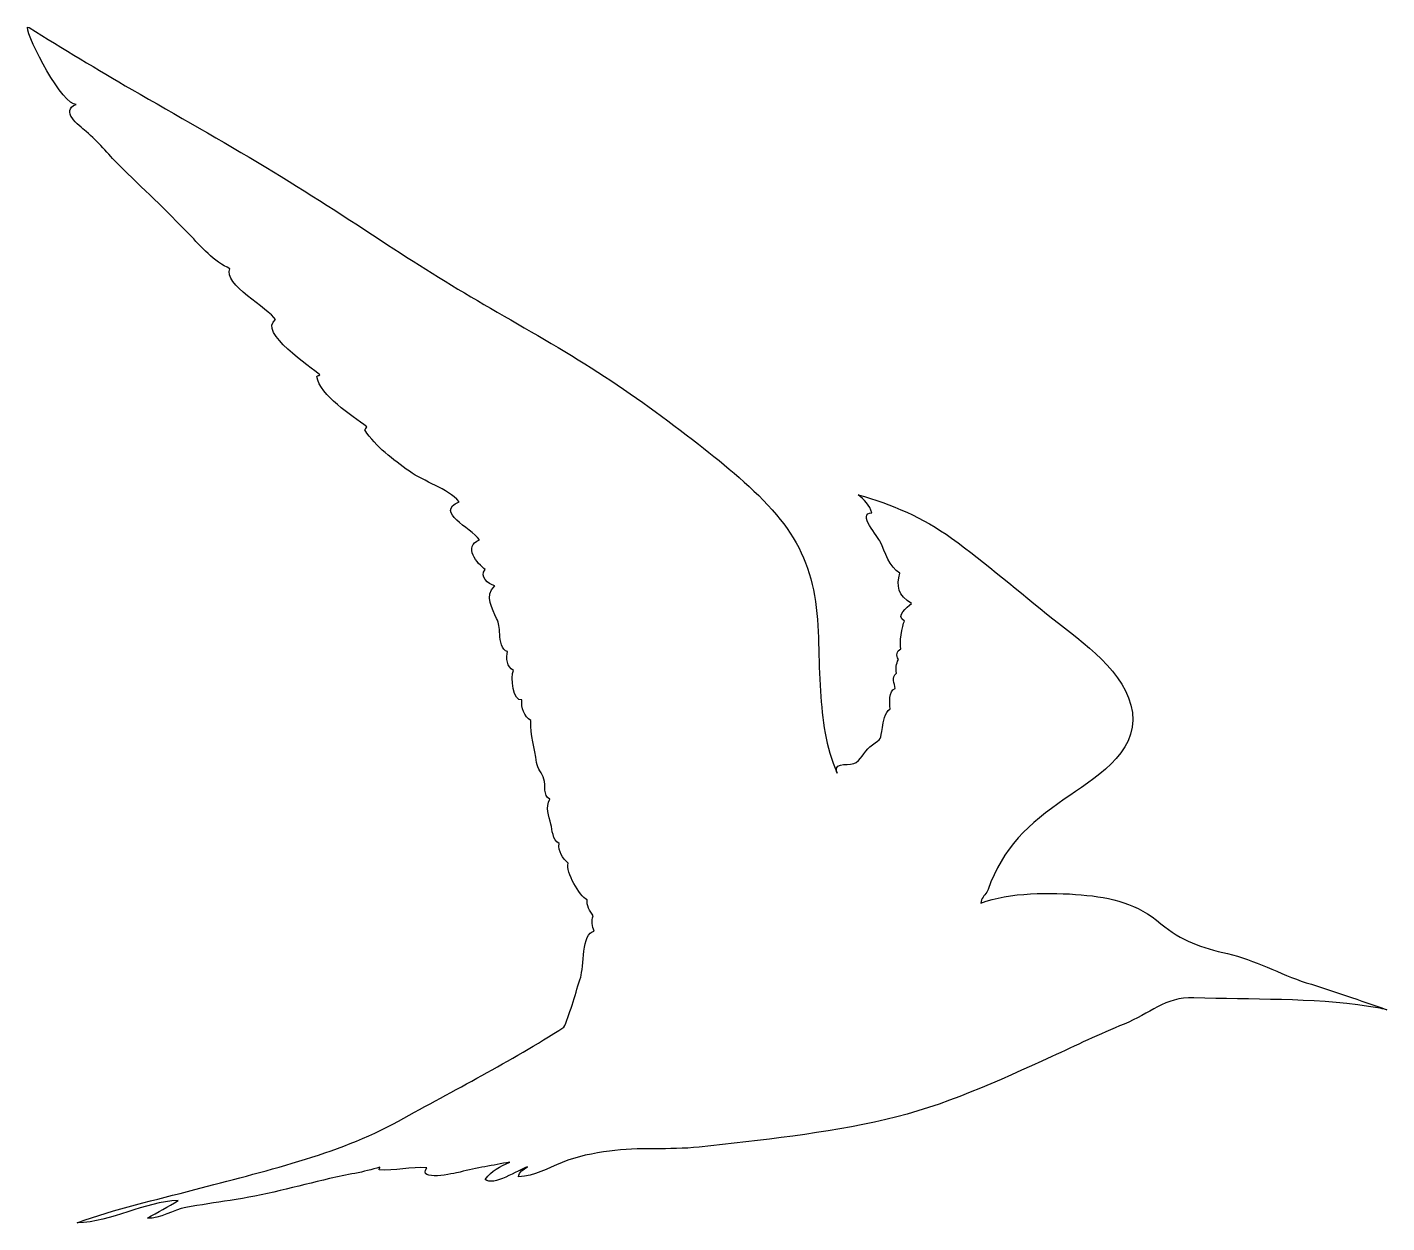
# Model space of a CAD drawing. Header units: centimetres. Extents: x -8.6 to 8.6, y -7.5 to 7.5.
import ezdxf

# ---------------------------------------------------------------- set-up
doc = ezdxf.new("R2010")
doc.units = ezdxf.units.CM
doc.header["$MEASUREMENT"] = 0
doc.layers.add('Camada 1', color=7, linetype='Continuous')

msp = doc.modelspace()

# ---------------------------------------------------------------- linework, layer by layer
at = {"layer": 'Camada 1'}
msp.add_open_spline([(-8.56175, 7.53211), (-8.56551, 7.3845), (-8.11135, 6.53614), (-7.94718, 6.55918), (-7.94718, 6.55918), (-8.15443, 6.48147), (-7.9194, 6.29507), (-7.8223, 6.21668), (-7.8223, 6.21668), (-7.66929, 6.09368), (-7.55245, 5.9358), (-7.41177, 5.79769), (-7.41177, 5.79769), (-7.11446, 5.50601), (-6.81286, 5.22381), (-6.5238, 4.92242), (-6.5238, 4.92242), (-6.37918, 4.7715), (-6.2072, 4.57309), (-6.01112, 4.48954), (-6.01112, 4.48954), (-6.10547, 4.29507), (-5.52323, 3.99017), (-5.43613, 3.84753), (-5.43613, 3.84753), (-5.66587, 3.6942), (-4.98494, 3.24354), (-4.87844, 3.15041), (-4.87844, 3.15041), (-4.89035, 3.14324), (-4.90368, 3.14004), (-4.91569, 3.13234), (-4.91569, 3.13234), (-4.87775, 2.88366), (-4.47651, 2.6472), (-4.28524, 2.49737), (-4.28524, 2.49737), (-4.29394, 2.48755), (-4.30463, 2.46837), (-4.314, 2.45702), (-4.314, 2.45702), (-4.16914, 2.2426), (-3.95914, 2.08398), (-3.75158, 1.93651), (-3.75158, 1.93651), (-3.56529, 1.80377), (-3.27107, 1.7232), (-3.12301, 1.55321), (-3.12301, 1.55321), (-3.43575, 1.42203), (-2.98114, 1.22846), (-2.86771, 1.07347), (-2.86771, 1.07347), (-3.07882, 0.99034), (-2.89539, 0.77031), (-2.79519, 0.69755), (-2.79519, 0.69755), (-2.87367, 0.61212), (-2.76146, 0.51676), (-2.67623, 0.49141), (-2.67623, 0.49141), (-2.81601, 0.37068), (-2.70147, 0.19883), (-2.65176, 0.08398), (-2.65176, 0.08398), (-2.62133, 0.0132), (-2.62012, -0.01955), (-2.61218, -0.12062), (-2.61218, -0.12062), (-2.60713, -0.18875), (-2.59519, -0.32324), (-2.51397, -0.33382), (-2.51397, -0.33382), (-2.53458, -0.41309), (-2.52278, -0.53226), (-2.441, -0.57139), (-2.441, -0.57139), (-2.47418, -0.65264), (-2.44661, -0.97827), (-2.3344, -0.94189), (-2.3344, -0.94189), (-2.34641, -1.03791), (-2.30067, -1.15583), (-2.21997, -1.20457), (-2.21997, -1.20457), (-2.22889, -1.39354), (-2.17565, -1.55094), (-2.14787, -1.73239), (-2.14787, -1.73239), (-2.13565, -1.8142), (-2.07876, -1.86521), (-2.05537, -1.94072), (-2.05537, -1.94072), (-2.02992, -2.02264), (-2.07069, -2.14818), (-1.98361, -2.19427), (-1.98361, -2.19427), (-2.04081, -2.2969), (-1.9912, -2.40504), (-1.96818, -2.50878), (-1.96818, -2.50878), (-1.95252, -2.57844), (-1.94701, -2.70986), (-1.86589, -2.75384), (-1.86589, -2.75384), (-1.87811, -2.84986), (-1.81938, -2.93926), (-1.7517, -3.00165), (-1.7517, -3.00165), (-1.78168, -3.11233), (-1.61004, -3.41546), (-1.51159, -3.46319), (-1.51159, -3.46319), (-1.52207, -3.52635), (-1.47786, -3.60937), (-1.43409, -3.66602), (-1.43409, -3.66602), (-1.46552, -3.72621), (-1.44467, -3.79633), (-1.42261, -3.85562), (-1.42261, -3.85562), (-1.57993, -3.87594), (-1.55379, -4.31433), (-1.59327, -4.43667), (-1.59327, -4.43667), (-1.65259, -4.62032), (-1.72337, -4.88128), (-1.79324, -5.04704), (-1.79324, -5.04704), (-1.79324, -5.04704), (-1.80348, -5.06657), (-1.80348, -5.06657), (-1.80348, -5.06657), (-2.49322, -5.50827), (-3.17339, -5.85408), (-3.88837, -6.25002), (-3.88837, -6.25002), (-4.66278, -6.67872), (-5.60462, -6.88563), (-6.45485, -7.11272), (-6.45485, -7.11272), (-6.94817, -7.24446), (-7.45789, -7.35336), (-7.93675, -7.53206), (-7.93675, -7.53206), (-7.49736, -7.52336), (-7.09852, -7.26695), (-6.66352, -7.25041), (-6.66352, -7.25041), (-6.78975, -7.32844), (-6.92181, -7.40053), (-7.05145, -7.47308), (-7.05145, -7.47308), (-6.89402, -7.48586), (-6.71831, -7.36505), (-6.56829, -7.3388), (-6.56829, -7.3388), (-6.38134, -7.30607), (-6.197, -7.27871), (-6.01028, -7.25085), (-6.01028, -7.25085), (-5.59216, -7.18836), (-5.16774, -7.07181), (-4.75571, -6.97468), (-4.75571, -6.97468), (-4.54746, -6.92541), (-4.32283, -6.89718), (-4.12219, -6.82929), (-4.12219, -6.82929), (-4.12275, -6.83569), (-4.13201, -6.85707), (-4.13354, -6.8648), (-4.13354, -6.8648), (-3.94272, -6.88221), (-3.72336, -6.82104), (-3.53209, -6.84078), (-3.53209, -6.84078), (-3.65655, -7.01228), (-3.18715, -6.91219), (-3.11209, -6.89224), (-3.11209, -6.89224), (-2.90275, -6.83636), (-2.69826, -6.81001), (-2.48751, -6.76659), (-2.48751, -6.76659), (-2.61096, -6.82842), (-2.71172, -6.86544), (-2.79429, -6.98551), (-2.79429, -6.98551), (-2.7038, -7.08042), (-2.37463, -6.86436), (-2.26362, -6.8252), (-2.26362, -6.8252), (-2.31135, -6.85772), (-2.37363, -6.89013), (-2.37718, -6.95342), (-2.37718, -6.95342), (-2.17213, -6.94175), (-2.01295, -6.84626), (-1.82798, -6.77043), (-1.82798, -6.77043), (-1.64148, -6.69381), (-1.43103, -6.65666), (-1.23206, -6.62888), (-1.23206, -6.62888), (-0.86024, -6.5762), (-0.47718, -6.61872), (-0.10171, -6.5785), (-0.10171, -6.5785), (0.68106, -6.49484), (1.48381, -6.4062), (2.25279, -6.23049), (2.25279, -6.23049), (2.9724, -6.06613), (3.67064, -5.74403), (4.34022, -5.43801), (4.34022, -5.43801), (4.64425, -5.29879), (4.94411, -5.1503), (5.25409, -5.0273), (5.25409, -5.0273), (5.57289, -4.90064), (5.76579, -4.68347), (6.13089, -4.69723), (6.13089, -4.69723), (6.86461, -4.72467), (7.60496, -4.69358), (8.33275, -4.80492), (8.33275, -4.80492), (8.40969, -4.81672), (8.48597, -4.8304), (8.5618, -4.84728), (8.5618, -4.84728), (8.22403, -4.72787), (7.88804, -4.61688), (7.5472, -4.50652), (7.5472, -4.50652), (7.21382, -4.39849), (6.89416, -4.21725), (6.55398, -4.14055), (6.55398, -4.14055), (6.2354, -4.06901), (5.96798, -3.97915), (5.71641, -3.76333), (5.71641, -3.76333), (5.41965, -3.50877), (5.09842, -3.43316), (4.7124, -3.39953), (4.7124, -3.39953), (4.33272, -3.3668), (3.80581, -3.36614), (3.44777, -3.50362), (3.44777, -3.50362), (3.44777, -3.50362), (3.45769, -3.46438), (3.45769, -3.46438), (3.45769, -3.46438), (3.47378, -3.4117), (3.52384, -3.38368), (3.54125, -3.33164), (3.54125, -3.33164), (3.71431, -2.81277), (4.05801, -2.50003), (4.49785, -2.19478), (4.49785, -2.19478), (4.85588, -1.94676), (5.42715, -1.62024), (5.35703, -1.10422), (5.35703, -1.10422), (5.28781, -0.59614), (4.72274, -0.2135), (4.35479, 0.07905), (4.35479, 0.07905), (3.93037, 0.41692), (3.51722, 0.77607), (3.07802, 1.09465), (3.07802, 1.09465), (2.71581, 1.35722), (2.32909, 1.51907), (1.90118, 1.64186), (1.90118, 1.64186), (1.97503, 1.58101), (2.05197, 1.51012), (2.07424, 1.41247), (2.07424, 1.41247), (1.88242, 1.41609), (2.15581, 1.10666), (2.1847, 1.04483), (2.1847, 1.04483), (2.23981, 0.92601), (2.29516, 0.72439), (2.42743, 0.6546), (2.42743, 0.6546), (2.3838, 0.49125), (2.40364, 0.37361), (2.57515, 0.26955), (2.57515, 0.26955), (2.5143, 0.22095), (2.36769, 0.11808), (2.48696, 0.04886), (2.48696, 0.04886), (2.45698, -0.00109), (2.41862, -0.24668), (2.43891, -0.29949), (2.43891, -0.29949), (2.38732, -0.33068), (2.37763, -0.38305), (2.40891, -0.43517), (2.40891, -0.43517), (2.382, -0.49042), (2.37496, -0.54873), (2.38335, -0.60802), (2.38335, -0.60802), (2.31453, -0.66324), (2.36351, -0.72883), (2.36814, -0.80103), (2.36814, -0.80103), (2.28413, -0.834), (2.29824, -0.97883), (2.30554, -1.05466), (2.30554, -1.05466), (2.23741, -1.1035), (2.21799, -1.22222), (2.20764, -1.29244), (2.20764, -1.29244), (2.18473, -1.44897), (2.19507, -1.42738), (2.08133, -1.50895), (2.08133, -1.50895), (1.99227, -1.57287), (1.95589, -1.6699), (1.87895, -1.73173), (1.87895, -1.73173), (1.81124, -1.7861), (1.60204, -1.70847), (1.62937, -1.84749), (1.62937, -1.84749), (1.62937, -1.84749), (1.63686, -1.86577), (1.63686, -1.86577), (1.63686, -1.86577), (1.49047, -1.53573), (1.45252, -1.19465), (1.42697, -0.83464), (1.42697, -0.83464), (1.39853, -0.43348), (1.42057, -0.02782), (1.35334, 0.37011), (1.35334, 0.37011), (1.28894, 0.75251), (1.1258, 1.09195), (0.87537, 1.38704), (0.87537, 1.38704), (0.58898, 1.72401), (0.23645, 2.00524), (-0.10981, 2.27773), (-0.10981, 2.27773), (-0.51801, 2.59885), (-0.93978, 2.90342), (-1.37632, 3.1853), (-1.37632, 3.1853), (-1.8177, 3.47015), (-2.27474, 3.72823), (-2.72945, 3.99114), (-2.72945, 3.99114), (-3.16929, 4.24546), (-3.60009, 4.51311), (-4.02517, 4.79135), (-4.02517, 4.79135), (-4.53214, 5.12338), (-5.03924, 5.45463), (-5.55811, 5.76758), (-5.55811, 5.76758), (-6.11573, 6.10391), (-6.68368, 6.42236), (-7.24785, 6.7477), (-7.24785, 6.7477), (-7.68428, 6.99934), (-8.11431, 7.26048), (-8.54026, 7.52935), (-8.54026, 7.52935), (-8.54026, 7.52935), (-8.56175, 7.53211), (-8.56175, 7.53211)], degree=3, knots=[0, 0, 0, 0, 0.01030928, 0.01030928, 0.01030928, 0.01030928, 0.02061856, 0.02061856, 0.02061856, 0.02061856, 0.03092784, 0.03092784, 0.03092784, 0.03092784, 0.04123711, 0.04123711, 0.04123711, 0.04123711, 0.05154639, 0.05154639, 0.05154639, 0.05154639, 0.06185567, 0.06185567, 0.06185567, 0.06185567, 0.07216495, 0.07216495, 0.07216495, 0.07216495, 0.08247423, 0.08247423, 0.08247423, 0.08247423, 0.09278351, 0.09278351, 0.09278351, 0.09278351, 0.10309278, 0.10309278, 0.10309278, 0.10309278, 0.11340206, 0.11340206, 0.11340206, 0.11340206, 0.12371134, 0.12371134, 0.12371134, 0.12371134, 0.13402062, 0.13402062, 0.13402062, 0.13402062, 0.1443299, 0.1443299, 0.1443299, 0.1443299, 0.15463918, 0.15463918, 0.15463918, 0.15463918, 0.16494845, 0.16494845, 0.16494845, 0.16494845, 0.17525773, 0.17525773, 0.17525773, 0.17525773, 0.18556701, 0.18556701, 0.18556701, 0.18556701, 0.19587629, 0.19587629, 0.19587629, 0.19587629, 0.20618557, 0.20618557, 0.20618557, 0.20618557, 0.21649485, 0.21649485, 0.21649485, 0.21649485, 0.22680412, 0.22680412, 0.22680412, 0.22680412, 0.2371134, 0.2371134, 0.2371134, 0.2371134, 0.24742268, 0.24742268, 0.24742268, 0.24742268, 0.25773196, 0.25773196, 0.25773196, 0.25773196, 0.26804124, 0.26804124, 0.26804124, 0.26804124, 0.27835052, 0.27835052, 0.27835052, 0.27835052, 0.28865979, 0.28865979, 0.28865979, 0.28865979, 0.29896907, 0.29896907, 0.29896907, 0.29896907, 0.30927835, 0.30927835, 0.30927835, 0.30927835, 0.31958763, 0.31958763, 0.31958763, 0.31958763, 0.32989691, 0.32989691, 0.32989691, 0.32989691, 0.34020619, 0.34020619, 0.34020619, 0.34020619, 0.35051546, 0.35051546, 0.35051546, 0.35051546, 0.36082474, 0.36082474, 0.36082474, 0.36082474, 0.37113402, 0.37113402, 0.37113402, 0.37113402, 0.3814433, 0.3814433, 0.3814433, 0.3814433, 0.39175258, 0.39175258, 0.39175258, 0.39175258, 0.40206186, 0.40206186, 0.40206186, 0.40206186, 0.41237113, 0.41237113, 0.41237113, 0.41237113, 0.42268041, 0.42268041, 0.42268041, 0.42268041, 0.43298969, 0.43298969, 0.43298969, 0.43298969, 0.44329897, 0.44329897, 0.44329897, 0.44329897, 0.45360825, 0.45360825, 0.45360825, 0.45360825, 0.46391753, 0.46391753, 0.46391753, 0.46391753, 0.4742268, 0.4742268, 0.4742268, 0.4742268, 0.48453608, 0.48453608, 0.48453608, 0.48453608, 0.49484536, 0.49484536, 0.49484536, 0.49484536, 0.50515464, 0.50515464, 0.50515464, 0.50515464, 0.51546392, 0.51546392, 0.51546392, 0.51546392, 0.5257732, 0.5257732, 0.5257732, 0.5257732, 0.53608247, 0.53608247, 0.53608247, 0.53608247, 0.54639175, 0.54639175, 0.54639175, 0.54639175, 0.55670103, 0.55670103, 0.55670103, 0.55670103, 0.56701031, 0.56701031, 0.56701031, 0.56701031, 0.57731959, 0.57731959, 0.57731959, 0.57731959, 0.58762887, 0.58762887, 0.58762887, 0.58762887, 0.59793814, 0.59793814, 0.59793814, 0.59793814, 0.60824742, 0.60824742, 0.60824742, 0.60824742, 0.6185567, 0.6185567, 0.6185567, 0.6185567, 0.62886598, 0.62886598, 0.62886598, 0.62886598, 0.63917526, 0.63917526, 0.63917526, 0.63917526, 0.64948454, 0.64948454, 0.64948454, 0.64948454, 0.65979381, 0.65979381, 0.65979381, 0.65979381, 0.67010309, 0.67010309, 0.67010309, 0.67010309, 0.68041237, 0.68041237, 0.68041237, 0.68041237, 0.69072165, 0.69072165, 0.69072165, 0.69072165, 0.70103093, 0.70103093, 0.70103093, 0.70103093, 0.71134021, 0.71134021, 0.71134021, 0.71134021, 0.72164948, 0.72164948, 0.72164948, 0.72164948, 0.73195876, 0.73195876, 0.73195876, 0.73195876, 0.74226804, 0.74226804, 0.74226804, 0.74226804, 0.75257732, 0.75257732, 0.75257732, 0.75257732, 0.7628866, 0.7628866, 0.7628866, 0.7628866, 0.77319588, 0.77319588, 0.77319588, 0.77319588, 0.78350515, 0.78350515, 0.78350515, 0.78350515, 0.79381443, 0.79381443, 0.79381443, 0.79381443, 0.80412371, 0.80412371, 0.80412371, 0.80412371, 0.81443299, 0.81443299, 0.81443299, 0.81443299, 0.82474227, 0.82474227, 0.82474227, 0.82474227, 0.83505155, 0.83505155, 0.83505155, 0.83505155, 0.84536082, 0.84536082, 0.84536082, 0.84536082, 0.8556701, 0.8556701, 0.8556701, 0.8556701, 0.86597938, 0.86597938, 0.86597938, 0.86597938, 0.87628866, 0.87628866, 0.87628866, 0.87628866, 0.88659794, 0.88659794, 0.88659794, 0.88659794, 0.89690722, 0.89690722, 0.89690722, 0.89690722, 0.90721649, 0.90721649, 0.90721649, 0.90721649, 0.91752577, 0.91752577, 0.91752577, 0.91752577, 0.92783505, 0.92783505, 0.92783505, 0.92783505, 0.93814433, 0.93814433, 0.93814433, 0.93814433, 0.94845361, 0.94845361, 0.94845361, 0.94845361, 0.95876289, 0.95876289, 0.95876289, 0.95876289, 0.96907216, 0.96907216, 0.96907216, 0.96907216, 0.97938144, 0.97938144, 0.97938144, 0.97938144, 1, 1, 1, 1], dxfattribs=at)

doc.saveas('drawing.dxf')
